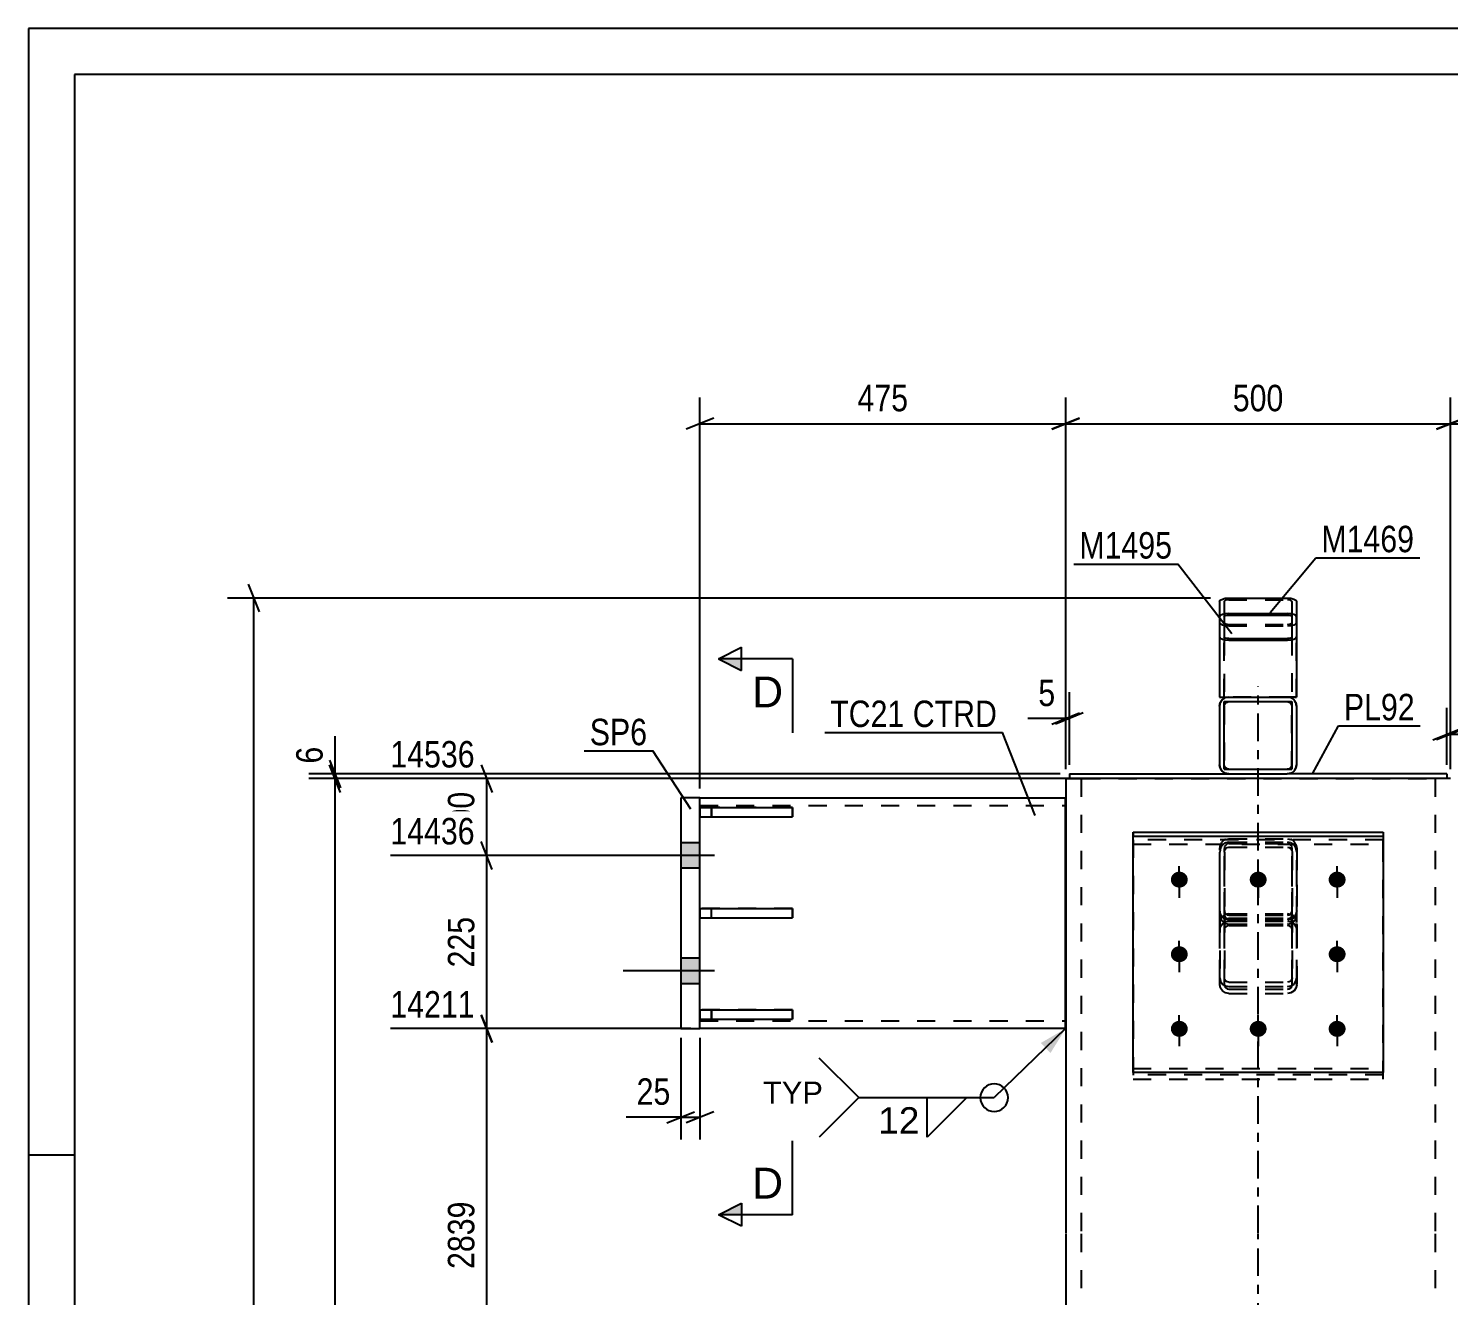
# Model space of a CAD drawing. Header units: millimetres. Extents: x -133 to 461, y -173 to 247.
# Drawn here: x -133.1 to 20.6, y 110 to 247.2 of the extents above; entities that cross this region are included whole.
import ezdxf

# ---------------------------------------------------------------- set-up
doc = ezdxf.new("R2010")
doc.units = ezdxf.units.MM
doc.linetypes.add('DXK_LINE_DOT2', pattern=[3.9198, 1.9599, -1.9599])
doc.linetypes.add('DXK_LINE_DOT3', pattern=[5.9187, 2.979, -0.9799, 0.9799, -0.9799])
doc.styles.add('Arial', font='ARIAL.TTF', dxfattribs={"height": 0.2})
doc.styles.add('Arial Narrow', font='ARIALN.TTF', dxfattribs={"height": 0.2})

# ---------------------------------------------------------------- blocks, each defined once
blk = doc.blocks.new('Unknown-284928886-1134')
at = {"color": 5, "linetype": 'Continuous'}
for p, q in [((460.88, 247.21), (-133.12, 247.21)), ((-133.12, 247.21), (-133.12, -172.79)), ((455.88, 242.21), (-128.12, 242.21)), ((-128.12, 242.21), (-128.12, -167.79)), ((-128.12, 125.21), (-133.12, 125.21))]:
    blk.add_line(p, q, dxfattribs=at)
blk = doc.blocks.new('Part-284928886-1291 - 1225')
at = {"color": 7, "linetype": 'DXK_LINE_DOT2'}
for p, q in [((-3.67, 166.98), (-3.67, 174.31)), ((-3.67, 174.31), (3.66, 174.31)), ((3.66, 166.98), (3.66, 174.31)), ((-3.67, 166.98), (3.66, 166.98))]:
    blk.add_line(p, q, dxfattribs=at)
blk = doc.blocks.new('Bolt-284928886-1228 - 1225')
at = {"color": 1, "linetype": 'DXK_LINE_DOT2'}
for p, q in [((-8.53, 155.02), (-8.53, 152.65)), ((0.01, 155.02), (0.01, 152.65)), ((8.55, 155.02), (8.55, 152.65)), ((-8.53, 146.99), (-8.53, 144.63)), ((8.55, 146.99), (8.55, 144.63)), ((-8.53, 138.97), (-8.53, 136.6)), ((0.01, 138.97), (0.01, 136.6)), ((8.55, 138.97), (8.55, 136.6))]:
    blk.add_line(p, q, dxfattribs=at)
blk = doc.blocks.new('Bolt-284928886-1231 - 1225')
at = {"linetype": 'Continuous'}
for points in [[(-62.5, 159.02), (-62.5, 156.27), (-60.42, 156.27), (-60.42, 159.02)], [(-62.5, 159.02), (-62.5, 156.27), (-60.42, 156.27), (-60.42, 159.02)], [(-62.5, 146.52), (-62.5, 143.77), (-60.42, 143.77), (-60.42, 146.52)], [(-62.5, 146.52), (-62.5, 143.77), (-60.42, 143.77), (-60.42, 146.52)]]:
    blk.add_hatch(color=1, dxfattribs=at).paths.add_polyline_path(points)
at = {"color": 1, "linetype": 'Continuous'}
for p, q in [((-60.42, 159.02), (-62.5, 159.02)), ((-60.42, 159.02), (-62.5, 159.02)), ((-58.84, 157.65), (-68.75, 157.65)), ((-58.84, 157.65), (-68.75, 157.65)), ((-60.42, 156.27), (-62.5, 156.27)), ((-60.42, 156.27), (-62.5, 156.27)), ((-60.42, 146.52), (-62.5, 146.52)), ((-60.42, 146.52), (-62.5, 146.52)), ((-58.84, 145.15), (-68.75, 145.15)), ((-58.84, 145.15), (-68.75, 145.15)), ((-60.42, 143.77), (-62.5, 143.77)), ((-60.42, 143.77), (-62.5, 143.77))]:
    blk.add_line(p, q, dxfattribs=at)
blk = doc.blocks.new('Part-284928886-1290 - 1225')
at = {"color": 2, "linetype": 'Continuous'}
for p, q in [((-4.09, 174.2), (-4.17, 173.81)), ((-4.17, 173.81), (-4.17, 167.48)), ((-3.17, 174.81), (-3.55, 174.74)), ((-3.17, 174.81), (3.16, 174.81)), ((3.55, 174.74), (3.16, 174.81)), ((4.16, 173.81), (4.09, 174.2)), ((4.16, 173.81), (4.16, 167.48)), ((-4.17, 167.48), (-4.09, 167.1)), ((-3.55, 166.56), (-3.17, 166.48)), ((-3.17, 166.48), (3.16, 166.48)), ((3.16, 166.48), (3.55, 166.56)), ((4.09, 167.1), (4.16, 167.48))]:
    blk.add_line(p, q, dxfattribs=at)
at = {"color": 7, "linetype": 'DXK_LINE_DOT2'}
for p, q in [((-4.17, 173.81), (-4.09, 174.2)), ((-3.67, 173.81), (-3.63, 174)), ((-3.67, 173.81), (-3.67, 167.48)), ((-3.63, 174), (-3.52, 174.17)), ((-3.55, 174.74), (-3.17, 174.81)), ((-3.52, 174.17), (-3.36, 174.27)), ((-3.36, 174.27), (-3.17, 174.31)), ((-3.17, 174.31), (3.16, 174.31)), ((3.16, 174.81), (3.55, 174.74)), ((3.16, 174.31), (3.36, 174.27)), ((3.36, 174.27), (3.52, 174.17)), ((3.52, 174.17), (3.63, 174)), ((3.63, 174), (3.66, 173.81)), ((3.66, 173.81), (3.66, 167.48)), ((4.09, 174.2), (4.16, 173.81)), ((-4.09, 167.1), (-4.17, 167.48)), ((-3.63, 167.29), (-3.67, 167.48)), ((-3.52, 167.13), (-3.63, 167.29)), ((-3.17, 166.48), (-3.55, 166.56)), ((-3.36, 167.02), (-3.52, 167.13)), ((-3.17, 166.98), (-3.36, 167.02)), ((-3.17, 166.98), (3.16, 166.98)), ((3.36, 167.02), (3.16, 166.98)), ((3.55, 166.56), (3.16, 166.48)), ((3.52, 167.13), (3.36, 167.02)), ((3.63, 167.29), (3.52, 167.13)), ((3.66, 167.48), (3.63, 167.29)), ((4.16, 167.48), (4.09, 167.1))]:
    blk.add_line(p, q, dxfattribs=at)
at = {"color": 7, "linetype": 'DXK_LINE_DOT3'}
blk.add_line((0, 170.65), (0, 170.65), dxfattribs=at)
at = {"color": 2, "linetype": 'Continuous'}
for centre, start, end in [((-3.17, 173.81), 112.5, 157.5), ((3.16, 173.81), 22.5, 67.5), ((-3.17, 167.48), 202.5, 247.5), ((3.16, 167.48), 292.5, 337.5)]:
    blk.add_arc(centre, 1, start, end, dxfattribs=at)
at = {"color": 7, "linetype": 'DXK_LINE_DOT2'}
for centre, start, end in [((-3.17, 173.81), 112.5, 157.5), ((3.16, 173.81), 22.5, 67.5), ((-3.17, 167.48), 202.5, 247.5), ((3.16, 167.48), 292.5, 337.5)]:
    blk.add_arc(centre, 1, start, end, dxfattribs=at)
blk = doc.blocks.new('Part-284928886-1233 - 1225')
at = {"color": 7, "linetype": 'DXK_LINE_DOT3'}
for p, q in [((0, 116.77), (0, 175.98)), ((0, 29.27), (0, 116.67))]:
    blk.add_line(p, q, dxfattribs=at)
at = {"color": 2, "linetype": 'Continuous'}
for p, q in [((-20.83, 165.98), (-20.83, 116.77)), ((-20.83, 165.98), (-20.42, 165.98)), ((-19.02, 165.98), (-17.5, 165.98)), ((19.02, 165.98), (-17.5, 165.98)), ((20.83, 165.98), (20.42, 165.98)), ((-20.83, 116.67), (-20.83, 29.27))]:
    blk.add_line(p, q, dxfattribs=at)
at = {"color": 7, "linetype": 'DXK_LINE_DOT2'}
for p, q in [((-20.83, 165.98), (-19.02, 165.98)), ((-20.42, 165.98), (-19.86, 165.98)), ((-19.17, 165.98), (-19.17, 116.77)), ((20.42, 165.98), (17.5, 165.98)), ((19.17, 165.98), (19.17, 116.77)), ((-19.17, 116.67), (-19.17, 29.27)), ((19.17, 116.67), (19.17, 29.27))]:
    blk.add_line(p, q, dxfattribs=at)
blk = doc.blocks.new('Part-284928886-1256 - 1225')
at = {"color": 7, "linetype": 'DXK_LINE_DOT2'}
for p, q in [((-50.42, 151.9), (-60.42, 151.9)), ((-60.42, 151.9), (-60.42, 150.9)), ((-60.42, 150.9), (-50.42, 150.9)), ((-59.17, 150.9), (-59.17, 151.9)), ((-50.42, 150.9), (-50.42, 151.9))]:
    blk.add_line(p, q, dxfattribs=at)
blk = doc.blocks.new('Part-284928886-1257 - 1225')
at = {"color": 7, "linetype": 'DXK_LINE_DOT2'}
for p, q in [((-50.42, 140.94), (-60.42, 140.94)), ((-60.42, 140.94), (-60.42, 139.94)), ((-60.42, 139.94), (-50.42, 139.94)), ((-59.17, 140.94), (-59.17, 139.94)), ((-50.42, 139.94), (-50.42, 140.94))]:
    blk.add_line(p, q, dxfattribs=at)
blk = doc.blocks.new('Part-284928886-1258 - 1225')
at = {"color": 7, "linetype": 'DXK_LINE_DOT2'}
for p, q in [((-50.42, 162.85), (-60.42, 162.85)), ((-60.42, 162.85), (-60.42, 161.85)), ((-60.42, 161.85), (-50.42, 161.85)), ((-59.17, 162.85), (-59.17, 161.85)), ((-50.42, 161.85), (-50.42, 162.85))]:
    blk.add_line(p, q, dxfattribs=at)
blk = doc.blocks.new('Part-284928886-1259 - 1225')
at = {"color": 2, "linetype": 'Continuous'}
for p, q in [((-60.42, 151.9), (-50.42, 151.9)), ((-60.42, 151.9), (-60.42, 150.9)), ((-60.42, 150.9), (-50.42, 150.9)), ((-50.42, 151.9), (-50.42, 150.9))]:
    blk.add_line(p, q, dxfattribs=at)
at = {"color": 7, "linetype": 'DXK_LINE_DOT2'}
blk.add_line((-59.17, 150.9), (-59.17, 151.9), dxfattribs=at)
blk = doc.blocks.new('Part-284928886-1260 - 1225')
at = {"color": 2, "linetype": 'Continuous'}
for p, q in [((-60.42, 140.94), (-50.42, 140.94)), ((-60.42, 140.94), (-60.42, 139.94)), ((-60.42, 139.94), (-50.42, 139.94)), ((-50.42, 140.94), (-50.42, 139.94))]:
    blk.add_line(p, q, dxfattribs=at)
at = {"color": 7, "linetype": 'DXK_LINE_DOT2'}
blk.add_line((-59.17, 139.94), (-59.17, 140.94), dxfattribs=at)
blk = doc.blocks.new('Part-284928886-1261 - 1225')
at = {"color": 2, "linetype": 'Continuous'}
for p, q in [((-60.42, 162.85), (-50.42, 162.85)), ((-60.42, 162.85), (-60.42, 161.85)), ((-60.42, 161.85), (-50.42, 161.85)), ((-50.42, 162.85), (-50.42, 161.85))]:
    blk.add_line(p, q, dxfattribs=at)
at = {"color": 7, "linetype": 'DXK_LINE_DOT2'}
blk.add_line((-59.17, 161.85), (-59.17, 162.85), dxfattribs=at)
blk = doc.blocks.new('Part-284928886-1322 - 1225')
at = {"color": 2, "linetype": 'Continuous'}
for p, q in [((-20.42, 166.48), (-3.17, 166.48)), ((-20.42, 166.48), (-20.42, 165.98)), ((20.42, 166.48), (3.16, 166.48)), ((20.42, 166.48), (20.42, 165.98)), ((-20.42, 165.98), (-19.02, 165.98)), ((20.42, 165.98), (19.02, 165.98))]:
    blk.add_line(p, q, dxfattribs=at)
at = {"color": 7, "linetype": 'DXK_LINE_DOT2'}
for p, q in [((-3.17, 166.48), (3.16, 166.48)), ((20.42, 165.98), (-19.02, 165.98)), ((-19.02, 165.98), (19.02, 165.98))]:
    blk.add_line(p, q, dxfattribs=at)
blk = doc.blocks.new('Part-284928886-1269 - 1225')
at = {"color": 7, "linetype": 'DXK_LINE_DOT2'}
for p, q in [((-13.53, 158.89), (-13.53, 159.35)), ((-13.53, 159.35), (-13.53, 133.44)), ((13.55, 159.35), (-13.53, 159.35)), ((-13.53, 158.89), (13.55, 158.89)), ((13.55, 158.89), (13.55, 159.35)), ((13.55, 133.44), (13.55, 159.35)), ((13.55, 133.9), (-13.53, 133.9)), ((-13.53, 133.44), (13.55, 133.44))]:
    blk.add_line(p, q, dxfattribs=at)
blk = doc.blocks.new('Part-284928886-1284 - 1225')
at = {"color": 2, "linetype": 'Continuous'}
for p, q in [((-4.17, 185.17), (-4.09, 185.3)), ((-4.17, 185.17), (-4.17, 174.81)), ((-4.09, 185.3), (-3.87, 185.42)), ((-3.87, 185.42), (-3.55, 185.5)), ((-3.55, 185.5), (-3.17, 185.53)), ((-3.17, 185.53), (3.17, 185.53)), ((3.17, 185.53), (3.55, 185.5)), ((3.55, 185.5), (3.87, 185.42)), ((3.87, 185.42), (4.09, 185.3)), ((4.09, 185.3), (4.17, 185.17)), ((4.17, 185.17), (4.17, 183.5))]:
    blk.add_line(p, q, dxfattribs=at)
at = {"color": 7, "linetype": 'DXK_LINE_DOT2'}
for p, q in [((-3.63, 185.23), (-3.67, 185.17)), ((-3.67, 185.17), (-3.67, 174.81)), ((-3.52, 185.29), (-3.63, 185.23)), ((-3.36, 185.33), (-3.52, 185.29)), ((-3.17, 185.35), (-3.36, 185.33)), ((-3.17, 185.35), (3.17, 185.35)), ((3.36, 185.33), (3.17, 185.35)), ((3.52, 185.29), (3.36, 185.33)), ((3.63, 185.23), (3.52, 185.29)), ((3.67, 185.17), (3.63, 185.23)), ((3.67, 185.17), (3.67, 174.81)), ((4.17, 174.81), (4.17, 183.5)), ((-4.09, 182.72), (-4.17, 182.86)), ((-3.87, 182.6), (-4.09, 182.72)), ((-3.55, 182.52), (-3.87, 182.6)), ((-3.67, 182.86), (-3.63, 182.79)), ((-3.63, 182.79), (-3.52, 182.73)), ((-3.17, 182.5), (-3.55, 182.52)), ((-3.52, 182.73), (-3.36, 182.69)), ((-3.36, 182.69), (-3.17, 182.68)), ((-3.17, 182.68), (3.17, 182.68)), ((-3.17, 182.5), (3.17, 182.5)), ((3.17, 182.68), (3.36, 182.69)), ((3.55, 182.52), (3.17, 182.5)), ((3.36, 182.69), (3.52, 182.73)), ((3.52, 182.73), (3.55, 182.75)), ((3.55, 182.75), (3.63, 182.79)), ((3.87, 182.6), (3.55, 182.52)), ((3.63, 182.79), (3.67, 182.86)), ((4.09, 182.72), (3.87, 182.6)), ((4.17, 182.86), (4.09, 182.72)), ((-4.17, 174.81), (4.17, 174.81))]:
    blk.add_line(p, q, dxfattribs=at)
blk = doc.blocks.new('Part-284928886-1289 - 1225')
at = {"color": 2, "linetype": 'Continuous'}
for p, q in [((-4.09, 183.63), (-4.16, 183.5)), ((-4.16, 183.5), (-4.16, 174.81)), ((-3.87, 183.74), (-4.09, 183.63)), ((-3.55, 183.82), (-3.87, 183.74)), ((-3.66, 183.5), (-3.63, 183.56)), ((-3.66, 183.5), (-3.66, 181.32)), ((-3.63, 183.56), (-3.52, 183.62)), ((-3.16, 183.84), (-3.55, 183.82)), ((-3.52, 183.62), (-3.36, 183.66)), ((-3.36, 183.66), (-3.16, 183.67)), ((-3.16, 183.84), (3.17, 183.84)), ((-3.16, 183.67), (3.17, 183.67)), ((3.55, 183.82), (3.17, 183.84)), ((3.17, 183.67), (3.36, 183.66)), ((3.36, 183.66), (3.52, 183.62)), ((3.52, 183.62), (3.63, 183.56)), ((3.88, 183.74), (3.55, 183.82)), ((3.63, 183.56), (3.67, 183.5)), ((3.67, 183.5), (3.67, 181.32)), ((4.09, 183.63), (3.88, 183.74)), ((4.17, 183.5), (4.09, 183.63)), ((4.17, 183.5), (4.17, 174.81)), ((-4.16, 181.32), (-4.09, 181.19)), ((-4.09, 181.19), (-3.87, 181.08)), ((-3.87, 181.08), (-3.55, 181)), ((-3.63, 181.25), (-3.66, 181.32)), ((-3.52, 181.2), (-3.63, 181.25)), ((-3.55, 181), (-3.16, 180.97)), ((-3.36, 181.16), (-3.52, 181.2)), ((-3.16, 181.15), (-3.36, 181.16)), ((-3.16, 181.15), (3.17, 181.15)), ((-3.16, 180.97), (3.17, 180.97)), ((3.36, 181.16), (3.17, 181.15)), ((3.17, 180.97), (3.55, 181)), ((3.52, 181.2), (3.36, 181.16)), ((3.63, 181.25), (3.52, 181.2)), ((3.55, 181), (3.88, 181.08)), ((3.67, 181.32), (3.63, 181.25)), ((3.88, 181.08), (4.09, 181.19)), ((4.09, 181.19), (4.17, 181.32)), ((-4.16, 174.81), (-3.17, 174.81)), ((4.17, 174.81), (3.17, 174.81))]:
    blk.add_line(p, q, dxfattribs=at)
at = {"color": 7, "linetype": 'DXK_LINE_DOT2'}
for p, q in [((-3.66, 174.81), (-3.66, 181.32)), ((3.67, 181.32), (3.67, 174.81)), ((3.17, 174.81), (-3.17, 174.81))]:
    blk.add_line(p, q, dxfattribs=at)
blk = doc.blocks.new('Part-284928886-1292 - 1225')
at = {"color": 2, "linetype": 'Continuous'}
for p, q in [((-3.67, 166.98), (-3.67, 174.31)), ((-3.67, 174.31), (3.66, 174.31)), ((3.66, 174.31), (3.66, 166.98)), ((-3.67, 166.98), (3.66, 166.98))]:
    blk.add_line(p, q, dxfattribs=at)
blk = doc.blocks.new('Part-284928886-1377 - 1225')
at = {"color": 2, "linetype": 'Continuous'}
for p, q in [((-62.5, 163.9), (-62.5, 138.9)), ((-60.42, 163.9), (-62.5, 163.9)), ((-60.42, 138.9), (-60.42, 163.9)), ((-62.5, 138.9), (-60.42, 138.9))]:
    blk.add_line(p, q, dxfattribs=at)
blk = doc.blocks.new('Part-284928886-1439 - 1225')
at = {"color": 7, "linetype": 'DXK_LINE_DOT2'}
for p, q in [((-4.15, 158.41), (-4.08, 158.82)), ((-4.15, 150.39), (-4.15, 158.41)), ((-4.15, 151.71), (-4.15, 158.41)), ((-3.62, 158.61), (-3.65, 158.41)), ((-3.65, 150.39), (-3.65, 158.41)), ((-3.65, 151.71), (-3.65, 158.41)), ((-3.51, 158.78), (-3.62, 158.61)), ((-3.54, 159.39), (-3.15, 159.47)), ((-3.35, 158.9), (-3.51, 158.78)), ((-3.15, 158.94), (-3.35, 158.9)), ((-3.15, 159.47), (3.18, 159.47)), ((-3.15, 158.94), (3.18, 158.94)), ((3.18, 159.47), (3.56, 159.39)), ((3.37, 158.9), (3.18, 158.94)), ((3.53, 158.78), (3.37, 158.9)), ((3.64, 158.61), (3.53, 158.78)), ((3.68, 158.41), (3.64, 158.61)), ((3.68, 150.39), (3.68, 158.41)), ((3.68, 151.71), (3.68, 158.41)), ((4.1, 158.82), (4.18, 158.41)), ((4.18, 150.39), (4.18, 158.41)), ((4.18, 158.41), (4.18, 151.71)), ((-4.15, 144.4), (-4.15, 151.71)), ((-4.08, 151.31), (-4.15, 151.71)), ((-4.08, 150.75), (-4.15, 150.39)), ((-3.86, 151.05), (-4.08, 150.75)), ((-3.54, 151.26), (-3.86, 151.05)), ((-3.65, 144.4), (-3.65, 151.71)), ((-3.65, 151.71), (-3.62, 151.51)), ((-3.62, 151.51), (-3.51, 151.34)), ((-3.62, 150.57), (-3.51, 150.72)), ((-3.15, 151.33), (-3.54, 151.26)), ((-3.15, 150.66), (-3.54, 150.74)), ((-3.51, 151.34), (-3.35, 151.22)), ((-3.51, 150.72), (-3.35, 150.82)), ((-3.35, 150.82), (-3.15, 150.86)), ((-3.35, 151.22), (-3.15, 151.18)), ((-3.15, 151.33), (3.18, 151.33)), ((-3.15, 151.18), (3.18, 151.18)), ((-3.15, 150.86), (3.18, 150.86)), ((3.56, 151.26), (3.18, 151.33)), ((3.18, 151.18), (3.37, 151.22)), ((3.18, 150.86), (3.37, 150.82)), ((3.56, 150.74), (3.18, 150.66)), ((3.37, 151.22), (3.53, 151.34)), ((3.37, 150.82), (3.53, 150.72)), ((3.53, 151.34), (3.64, 151.51)), ((3.53, 150.72), (3.64, 150.57)), ((3.89, 151.05), (3.56, 151.26)), ((3.64, 151.51), (3.68, 151.71)), ((3.68, 144.4), (3.68, 151.71)), ((4.1, 150.75), (3.89, 151.05)), ((4.18, 151.71), (4.1, 151.31)), ((4.18, 150.39), (4.1, 150.75)), ((4.18, 144.4), (4.18, 151.71)), ((-4.15, 144.4), (-4.15, 150.39)), ((-3.65, 150.39), (-3.62, 150.57)), ((-3.65, 144.4), (-3.65, 150.39)), ((-3.15, 150.66), (3.18, 150.66)), ((3.64, 150.57), (3.68, 150.39)), ((3.68, 144.4), (3.68, 150.39)), ((4.18, 144.4), (4.18, 150.39)), ((-4.15, 144.4), (-4.08, 144.03)), ((-4.08, 144.03), (-3.86, 143.73)), ((-3.86, 143.73), (-3.54, 143.52)), ((-3.62, 144.22), (-3.65, 144.4)), ((-3.51, 144.06), (-3.62, 144.22)), ((-3.54, 143.52), (-3.15, 143.45)), ((-3.35, 143.96), (-3.51, 144.06)), ((-3.15, 143.92), (-3.35, 143.96)), ((-3.15, 143.92), (3.18, 143.92)), ((-3.15, 143.45), (3.18, 143.45)), ((3.37, 143.96), (3.18, 143.92)), ((3.18, 143.45), (3.56, 143.52)), ((3.53, 144.06), (3.37, 143.96)), ((3.64, 144.22), (3.53, 144.06)), ((3.56, 143.52), (3.89, 143.73)), ((3.68, 144.4), (3.64, 144.22)), ((3.89, 143.73), (4.1, 144.03)), ((4.1, 144.03), (4.18, 144.4))]:
    blk.add_line(p, q, dxfattribs=at)
for centre, start, end in [((-3.11, 158.45), 114.1353, 159.0718), ((3.14, 158.45), 20.9282, 65.8648), ((-3.11, 151.68), 200.9282, 245.8648), ((3.14, 151.68), 294.1353, 339.0718)]:
    blk.add_arc(centre, 1.03, start, end, dxfattribs=at)
blk = doc.blocks.new('Part-284928886-1451 - 1225')
at = {"color": 7, "linetype": 'DXK_LINE_DOT2'}
for p, q in [((-4.08, 158.43), (-4.15, 158.02)), ((-3.62, 158.23), (-3.51, 158.4)), ((-3.15, 159.09), (-3.54, 159.01)), ((-3.51, 158.4), (-3.34, 158.51)), ((-3.34, 158.51), (-3.15, 158.55)), ((-3.15, 159.09), (3.18, 159.09)), ((-3.15, 158.55), (3.18, 158.55)), ((3.56, 159.01), (3.18, 159.09)), ((3.18, 158.55), (3.37, 158.51)), ((3.37, 158.51), (3.53, 158.4)), ((3.53, 158.4), (3.64, 158.23)), ((4.18, 158.02), (4.1, 158.43)), ((-4.15, 151.28), (-4.15, 158.02)), ((-4.15, 149.6), (-4.15, 158.02)), ((-3.65, 158.02), (-3.62, 158.23)), ((-3.65, 151.28), (-3.65, 158.02)), ((-3.65, 158.02), (-3.65, 149.6)), ((3.64, 158.23), (3.68, 158.02)), ((3.68, 151.28), (3.68, 158.02)), ((3.68, 158.02), (3.68, 149.6)), ((4.18, 151.28), (4.18, 158.02)), ((4.18, 158.02), (4.18, 149.6)), ((-4.15, 151.28), (-4.15, 143.65)), ((-4.15, 151.28), (-4.08, 150.88)), ((-3.65, 151.28), (-3.65, 143.65)), ((-3.62, 151.08), (-3.65, 151.28)), ((-3.51, 150.91), (-3.62, 151.08)), ((-3.34, 150.79), (-3.51, 150.91)), ((-3.15, 150.75), (-3.34, 150.79)), ((-3.15, 150.75), (3.18, 150.75)), ((3.37, 150.79), (3.18, 150.75)), ((3.53, 150.91), (3.37, 150.79)), ((3.64, 151.08), (3.53, 150.91)), ((3.68, 151.28), (3.64, 151.08)), ((3.68, 151.28), (3.68, 143.65)), ((4.1, 150.88), (4.18, 151.28)), ((4.18, 143.65), (4.18, 151.28)), ((-4.15, 149.6), (-4.08, 149.96)), ((-4.15, 143.65), (-4.15, 149.6)), ((-4.08, 149.96), (-3.86, 150.26)), ((-3.86, 150.26), (-3.54, 150.47)), ((-3.62, 149.78), (-3.65, 149.6)), ((-3.65, 143.65), (-3.65, 149.6)), ((-3.51, 149.93), (-3.62, 149.78)), ((-3.54, 150.47), (-3.15, 150.54)), ((-3.54, 150.3), (-3.34, 150.26)), ((-3.34, 150.03), (-3.51, 149.93)), ((-3.34, 150.26), (-3.15, 150.22)), ((-3.15, 150.07), (-3.34, 150.03)), ((-3.15, 150.54), (3.18, 150.54)), ((-3.15, 150.22), (3.18, 150.22)), ((-3.15, 150.07), (3.18, 150.07)), ((3.18, 150.54), (3.56, 150.47)), ((3.18, 150.22), (3.56, 150.3)), ((3.37, 150.03), (3.18, 150.07)), ((3.53, 149.93), (3.37, 150.03)), ((3.64, 149.78), (3.53, 149.93)), ((3.56, 150.47), (3.89, 150.26)), ((3.68, 149.6), (3.64, 149.78)), ((3.68, 143.65), (3.68, 149.6)), ((3.89, 150.26), (4.1, 149.96)), ((4.1, 149.96), (4.18, 149.6)), ((4.18, 149.6), (4.18, 143.65)), ((-4.08, 143.29), (-4.15, 143.65)), ((-3.86, 142.98), (-4.08, 143.29)), ((-3.65, 143.65), (-3.62, 143.47)), ((-3.62, 143.47), (-3.51, 143.31)), ((-3.51, 143.31), (-3.34, 143.21)), ((-3.34, 143.21), (-3.15, 143.18)), ((-3.15, 143.18), (3.18, 143.18)), ((3.18, 143.18), (3.37, 143.21)), ((3.37, 143.21), (3.53, 143.31)), ((3.53, 143.31), (3.64, 143.47)), ((3.64, 143.47), (3.68, 143.65)), ((4.1, 143.29), (3.89, 142.98)), ((4.18, 143.65), (4.1, 143.29)), ((-3.54, 142.78), (-3.86, 142.98)), ((-3.15, 142.71), (-3.54, 142.78)), ((-3.15, 142.71), (3.18, 142.71)), ((3.56, 142.78), (3.18, 142.71)), ((3.89, 142.98), (3.56, 142.78))]:
    blk.add_line(p, q, dxfattribs=at)
for centre, start, end in [((-3.11, 158.06), 114.3199, 159.2417), ((3.14, 158.06), 20.7583, 65.68), ((-3.11, 151.24), 200.7583, 245.68), ((3.14, 151.24), 294.3199, 339.2417)]:
    blk.add_arc(centre, 1.03, start, end, dxfattribs=at)
blk = doc.blocks.new('Part-284928886-1472 - 1225')
at = {"color": 2, "linetype": 'Continuous'}
for p, q in [((-60.42, 163.9), (-20.84, 163.9)), ((-20.84, 138.9), (-20.84, 163.9)), ((-20.84, 138.9), (-60.42, 138.9))]:
    blk.add_line(p, q, dxfattribs=at)
at = {"color": 7, "linetype": 'DXK_LINE_DOT2'}
for p, q in [((-60.42, 138.9), (-60.42, 163.9)), ((-60.42, 163.06), (-20.84, 163.06)), ((-60.42, 139.73), (-20.84, 139.73)), ((-20.84, 139.73), (-20.84, 139.79))]:
    blk.add_line(p, q, dxfattribs=at)
blk = doc.blocks.new('Part-284928886-1477 - 1225')
at = {"color": 2, "linetype": 'Continuous'}
for p, q in [((-13.53, 160.19), (-13.53, 159.76)), ((-13.53, 160.19), (13.55, 160.19)), ((13.55, 160.19), (13.55, 159.76)), ((-13.53, 159.76), (13.55, 159.76)), ((-13.53, 134.15), (-13.53, 159.76)), ((13.55, 159.76), (13.55, 134.15)), ((13.55, 134.15), (-13.53, 134.15))]:
    blk.add_line(p, q, dxfattribs=at)
at = {"color": 7, "linetype": 'DXK_LINE_DOT2'}
for p, q in [((-13.53, 159.76), (-13.53, 160.19)), ((13.55, 160.19), (13.55, 159.76)), ((-13.53, 134.59), (13.55, 134.59))]:
    blk.add_line(p, q, dxfattribs=at)
blk = doc.blocks.new('Bolt-284928886-1478 - 1225')
at = {"linetype": 'Continuous'}
for points in [[(-8.53, 155.9), (-8.34, 155.88), (-8.16, 155.83), (-7.99, 155.73), (-7.85, 155.61), (-7.73, 155.47), (-7.66, 155.3), (-7.62, 155.12), (-7.62, 154.94), (-7.66, 154.77), (-7.73, 154.6), (-7.85, 154.45), (-7.99, 154.33), (-8.16, 154.24), (-8.34, 154.19), (-8.53, 154.17), (-8.72, 154.19), (-8.9, 154.24), (-9.07, 154.33), (-9.21, 154.45), (-9.32, 154.6), (-9.4, 154.77), (-9.44, 154.94), (-9.44, 155.12), (-9.4, 155.3), (-9.32, 155.47), (-9.21, 155.61), (-9.07, 155.73), (-8.9, 155.83), (-8.72, 155.88)], [(0.01, 155.9), (0.2, 155.88), (0.39, 155.83), (0.55, 155.73), (0.69, 155.61), (0.81, 155.47), (0.88, 155.3), (0.92, 155.12), (0.92, 154.94), (0.88, 154.77), (0.81, 154.6), (0.69, 154.45), (0.55, 154.33), (0.39, 154.24), (0.2, 154.19), (0.01, 154.17), (-0.18, 154.19), (-0.36, 154.24), (-0.53, 154.33), (-0.67, 154.45), (-0.78, 154.6), (-0.86, 154.77), (-0.9, 154.94), (-0.9, 155.12), (-0.86, 155.3), (-0.78, 155.47), (-0.67, 155.61), (-0.53, 155.73), (-0.36, 155.83), (-0.18, 155.88)], [(8.55, 155.9), (8.75, 155.88), (8.93, 155.83), (9.09, 155.73), (9.24, 155.61), (9.35, 155.47), (9.43, 155.3), (9.47, 155.12), (9.47, 154.94), (9.43, 154.77), (9.35, 154.6), (9.24, 154.45), (9.09, 154.33), (8.93, 154.24), (8.75, 154.19), (8.55, 154.17), (8.36, 154.19), (8.18, 154.24), (8.02, 154.33), (7.87, 154.45), (7.76, 154.6), (7.68, 154.77), (7.64, 154.94), (7.64, 155.12), (7.68, 155.3), (7.76, 155.47), (7.87, 155.61), (8.02, 155.73), (8.18, 155.83), (8.36, 155.88)], [(-8.53, 147.82), (-8.34, 147.8), (-8.16, 147.75), (-7.99, 147.66), (-7.85, 147.54), (-7.73, 147.39), (-7.66, 147.22), (-7.62, 147.05), (-7.62, 146.87), (-7.66, 146.69), (-7.73, 146.52), (-7.85, 146.38), (-7.99, 146.26), (-8.16, 146.17), (-8.34, 146.11), (-8.53, 146.09), (-8.72, 146.11), (-8.9, 146.17), (-9.07, 146.26), (-9.21, 146.38), (-9.32, 146.52), (-9.4, 146.69), (-9.44, 146.87), (-9.44, 147.05), (-9.4, 147.22), (-9.32, 147.39), (-9.21, 147.54), (-9.07, 147.66), (-8.9, 147.75), (-8.72, 147.8)], [(8.55, 147.82), (8.75, 147.8), (8.93, 147.75), (9.09, 147.66), (9.24, 147.54), (9.35, 147.39), (9.43, 147.22), (9.47, 147.05), (9.47, 146.87), (9.43, 146.69), (9.35, 146.52), (9.24, 146.38), (9.09, 146.26), (8.93, 146.17), (8.75, 146.11), (8.55, 146.09), (8.36, 146.11), (8.18, 146.17), (8.02, 146.26), (7.87, 146.38), (7.76, 146.52), (7.68, 146.69), (7.64, 146.87), (7.64, 147.05), (7.68, 147.22), (7.76, 147.39), (7.87, 147.54), (8.02, 147.66), (8.18, 147.75), (8.36, 147.8)], [(-8.53, 139.75), (-8.34, 139.73), (-8.16, 139.67), (-7.99, 139.58), (-7.85, 139.46), (-7.73, 139.31), (-7.66, 139.15), (-7.62, 138.97), (-7.62, 138.79), (-7.66, 138.61), (-7.73, 138.45), (-7.85, 138.3), (-7.99, 138.18), (-8.16, 138.09), (-8.34, 138.03), (-8.53, 138.01), (-8.72, 138.03), (-8.9, 138.09), (-9.07, 138.18), (-9.21, 138.3), (-9.32, 138.45), (-9.4, 138.61), (-9.44, 138.79), (-9.44, 138.97), (-9.4, 139.15), (-9.32, 139.31), (-9.21, 139.46), (-9.07, 139.58), (-8.9, 139.67), (-8.72, 139.73)], [(0.01, 139.75), (0.2, 139.73), (0.39, 139.67), (0.55, 139.58), (0.69, 139.46), (0.81, 139.31), (0.88, 139.15), (0.92, 138.97), (0.92, 138.79), (0.88, 138.61), (0.81, 138.45), (0.69, 138.3), (0.55, 138.18), (0.39, 138.09), (0.2, 138.03), (0.01, 138.01), (-0.18, 138.03), (-0.36, 138.09), (-0.53, 138.18), (-0.67, 138.3), (-0.78, 138.45), (-0.86, 138.61), (-0.9, 138.79), (-0.9, 138.97), (-0.86, 139.15), (-0.78, 139.31), (-0.67, 139.46), (-0.53, 139.58), (-0.36, 139.67), (-0.18, 139.73)], [(8.55, 139.75), (8.75, 139.73), (8.93, 139.67), (9.09, 139.58), (9.24, 139.46), (9.35, 139.31), (9.43, 139.15), (9.47, 138.97), (9.47, 138.79), (9.43, 138.61), (9.35, 138.45), (9.24, 138.3), (9.09, 138.18), (8.93, 138.09), (8.75, 138.03), (8.55, 138.01), (8.36, 138.03), (8.18, 138.09), (8.02, 138.18), (7.87, 138.3), (7.76, 138.45), (7.68, 138.61), (7.64, 138.79), (7.64, 138.97), (7.68, 139.15), (7.76, 139.31), (7.87, 139.46), (8.02, 139.58), (8.18, 139.67), (8.36, 139.73)]]:
    blk.add_hatch(color=1, dxfattribs=at).paths.add_polyline_path(points)
at = {"color": 1, "linetype": 'Continuous'}
for p, q in [((-8.53, 154.25), (-8.53, 156.5)), ((0.01, 154.25), (0.01, 156.5)), ((8.55, 154.25), (8.55, 156.5)), ((-8.53, 146.17), (-8.53, 148.42)), ((8.55, 146.17), (8.55, 148.42)), ((-8.53, 138.09), (-8.53, 140.35)), ((0.01, 138.09), (0.01, 140.35)), ((8.55, 138.09), (8.55, 140.35))]:
    blk.add_line(p, q, dxfattribs=at)
blk = doc.blocks.new('StraightDimension-284928886-1704 - 1225')
at = {"color": 7, "linetype": 'Continuous'}
for p, q in [((-20.83, 166.98), (-20.83, 175.33)), ((-20.42, 167.48), (-20.42, 175.33)), ((-22.33, 171.88), (-19.33, 173.08)), ((-18.92, 173.08), (-21.92, 171.88)), ((-20.83, 172.48), (-20.42, 172.48))]:
    blk.add_line(p, q, dxfattribs=at)
at = {"color": 0}
blk.add_wipeout([(-21.36, 173.23), (-21.36, 177.43), (-24.39, 177.43), (-24.39, 173.23)], dxfattribs=at)
at = {"color": 7, "linetype": 'Continuous'}
blk.add_line((-20.83, 172.48), (-24.91, 172.48), dxfattribs=at)
blk.add_line((-20.83, 172.48), (-24.91, 172.48), dxfattribs=at)
at = {"color": 3, "style": 'Arial Narrow'}
blk.add_text('5', height=2.86, dxfattribs=at).set_placement((-23.79, 173.83))
blk = doc.blocks.new('StraightDimension-284928886-11832 - 1225')
at = {"color": 7, "linetype": 'Continuous'}
for p, q in [((-108.11, 184.03), (-109.31, 187.03)), ((-5.17, 185.53), (-111.56, 185.53)), ((-108.71, -2.08), (-108.71, 185.53))]:
    blk.add_line(p, q, dxfattribs=at)
blk = doc.blocks.new('StraightDimension-284928886-1576 - 1225')
at = {"color": 7, "linetype": 'Continuous'}
for p, q in [((-62.5, 137.9), (-62.5, 126.91)), ((-60.42, 137.9), (-60.42, 126.91)), ((-64, 128.71), (-61, 129.91)), ((-62.5, 129.31), (-60.42, 129.31)), ((-58.92, 129.91), (-61.92, 128.71))]:
    blk.add_line(p, q, dxfattribs=at)
at = {"color": 0}
blk.add_wipeout([(-63.03, 130.06), (-63.03, 134.26), (-67.88, 134.26), (-67.88, 130.06)], dxfattribs=at)
at = {"color": 7, "linetype": 'Continuous'}
blk.add_line((-62.5, 129.31), (-68.41, 129.31), dxfattribs=at)
blk.add_line((-62.5, 129.31), (-68.41, 129.31), dxfattribs=at)
at = {"color": 3, "style": 'Arial Narrow'}
blk.add_text('25', height=2.863, dxfattribs=at).set_placement((-67.28, 130.66))
blk = doc.blocks.new('StraightDimension-284928886-1586 - 1225')
at = {"color": 7, "linetype": 'Continuous'}
for p, q in [((-84.1, 167.48), (-82.9, 164.48)), ((19.83, 165.98), (-93.94, 165.98)), ((-83.5, 157.65), (-83.5, 165.98)), ((-82.9, 156.15), (-84.1, 159.15)), ((-63.5, 157.65), (-93.94, 157.65))]:
    blk.add_line(p, q, dxfattribs=at)
at = {"color": 0, "linetype": 'Continuous'}
blk.add_wipeout([(-84.2, 166.58), (-84.2, 170.78), (-94.54, 170.78), (-94.54, 166.58)], dxfattribs=at)
at = {"color": 0}
blk.add_wipeout([(-84.25, 165.15), (-88.45, 165.15), (-88.45, 158.47), (-84.25, 158.47)], dxfattribs=at)
at = {"color": 3, "linetype": 'Continuous', "style": 'Arial Narrow'}
blk.add_text('14536', height=2.863, dxfattribs=at).set_placement((-93.94, 167.18))
at = {"color": 3, "style": 'Arial Narrow'}
blk.add_text('100', height=2.863, rotation=90.0002, dxfattribs=at).set_placement((-84.85, 159.07))
blk = doc.blocks.new('StraightDimension-284928886-1595 - 1225')
at = {"color": 7, "linetype": 'Continuous'}
for p, q in [((-82.9, 156.15), (-84.1, 159.15)), ((-63.5, 157.65), (-93.94, 157.65)), ((-83.5, 138.9), (-83.5, 157.65)), ((-84.1, 140.4), (-82.9, 137.4)), ((-61.42, 138.9), (-93.94, 138.9))]:
    blk.add_line(p, q, dxfattribs=at)
at = {"color": 0, "linetype": 'Continuous'}
blk.add_wipeout([(-84.2, 158.25), (-84.2, 162.45), (-94.54, 162.45), (-94.54, 158.25)], dxfattribs=at)
at = {"color": 0}
blk.add_wipeout([(-84.25, 151.61), (-88.45, 151.61), (-88.45, 144.93), (-84.25, 144.93)], dxfattribs=at)
at = {"color": 3, "linetype": 'Continuous', "style": 'Arial Narrow'}
blk.add_text('14436', height=2.863, dxfattribs=at).set_placement((-93.94, 158.85))
at = {"color": 3, "style": 'Arial Narrow'}
blk.add_text('225', height=2.863, rotation=90.0002, dxfattribs=at).set_placement((-84.85, 145.53))
blk = doc.blocks.new('StraightDimension-284928886-1602 - 1225')
at = {"color": 7, "linetype": 'Continuous'}
for p, q in [((-82.9, 137.4), (-84.1, 140.4)), ((-61.42, 138.9), (-93.94, 138.9)), ((-83.5, 94.17), (-83.5, 138.9)), ((-84.1, 95.67), (-82.9, 92.67)), ((-63.5, 94.17), (-93.94, 94.17))]:
    blk.add_line(p, q, dxfattribs=at)
at = {"color": 0, "linetype": 'Continuous'}
blk.add_wipeout([(-84.2, 139.5), (-84.2, 143.7), (-94.54, 143.7), (-94.54, 139.5)], dxfattribs=at)
at = {"color": 0}
blk.add_wipeout([(-84.25, 120.79), (-88.45, 120.79), (-88.45, 112.28), (-84.25, 112.28)], dxfattribs=at)
at = {"color": 3, "linetype": 'Continuous', "style": 'Arial Narrow'}
blk.add_text('14211', height=2.863, dxfattribs=at).set_placement((-93.94, 140.1))
at = {"color": 3, "style": 'Arial Narrow'}
blk.add_text('2839', height=2.863, rotation=90.0002, dxfattribs=at).set_placement((-84.85, 112.88))
blk = doc.blocks.new('StraightDimension-284928886-1794 - 1225')
at = {"color": 7, "linetype": 'Continuous'}
for p, q in [((20.42, 167.48), (20.42, 173.63)), ((20.83, 166.98), (20.83, 173.63)), ((18.92, 170.18), (21.92, 171.38)), ((22.33, 171.38), (19.33, 170.18)), ((20.42, 170.78), (20.83, 170.78))]:
    blk.add_line(p, q, dxfattribs=at)
at = {"color": 0}
blk.add_wipeout([(24.39, 171.53), (24.39, 175.73), (21.36, 175.73), (21.36, 171.53)], dxfattribs=at)
at = {"color": 7, "linetype": 'Continuous'}
blk.add_line((20.83, 170.78), (24.91, 170.78), dxfattribs=at)
blk.add_line((20.83, 170.78), (24.91, 170.78), dxfattribs=at)
at = {"color": 3, "style": 'Arial Narrow'}
blk.add_text('5', height=2.86, dxfattribs=at).set_placement((21.96, 172.13))
blk = doc.blocks.new('StraightDimension-284928886-1896 - 1225')
at = {"color": 7, "linetype": 'Continuous'}
for p, q in [((-100.52, 167.98), (-99.32, 164.98)), ((-21.42, 166.48), (-102.77, 166.48)), ((-99.32, 164.48), (-100.52, 167.48)), ((-99.92, 165.98), (-99.92, 166.48)), ((-21.83, 165.98), (-102.77, 165.98))]:
    blk.add_line(p, q, dxfattribs=at)
at = {"color": 0}
blk.add_wipeout([(-100.67, 170.03), (-104.87, 170.03), (-104.87, 167), (-100.67, 167)], dxfattribs=at)
at = {"color": 7, "linetype": 'Continuous'}
blk.add_line((-99.92, 166.48), (-99.92, 170.56), dxfattribs=at)
blk.add_line((-99.92, 166.48), (-99.92, 170.56), dxfattribs=at)
at = {"color": 3, "style": 'Arial Narrow'}
blk.add_text('6', height=2.86, rotation=90.0002, dxfattribs=at).set_placement((-101.27, 167.6))
blk = doc.blocks.new('StraightDimension-284928886-1915 - 1225')
at = {"color": 7, "linetype": 'Continuous'}
for p, q in [((-99.32, 164.48), (-100.52, 167.48)), ((-21.83, 165.98), (-102.77, 165.98)), ((-99.92, 0), (-99.92, 165.98))]:
    blk.add_line(p, q, dxfattribs=at)
blk = doc.blocks.new('StraightDimension-284928886-5992 - 1225')
at = {"color": 7, "linetype": 'Continuous'}
for p, q in [((20.83, 166.98), (20.83, 207.25)), ((60.41, 164.9), (60.41, 207.25)), ((22.33, 205), (19.33, 203.8)), ((58.91, 203.8), (61.91, 205)), ((20.83, 204.4), (60.41, 204.4))]:
    blk.add_line(p, q, dxfattribs=at)
at = {"color": 0}
blk.add_wipeout([(43.97, 205.15), (43.97, 209.35), (37.28, 209.35), (37.28, 205.15)], dxfattribs=at)
at = {"color": 3, "style": 'Arial Narrow'}
blk.add_text('475', height=2.863, dxfattribs=at).set_placement((37.88, 205.75))
blk = doc.blocks.new('StraightDimension-284928886-5993 - 1225')
at = {"color": 7, "linetype": 'Continuous'}
for p, q in [((-20.83, 166.98), (-20.83, 207.25)), ((20.83, 166.98), (20.83, 207.25)), ((-19.33, 205), (-22.33, 203.8)), ((19.33, 203.8), (22.33, 205)), ((-20.83, 204.4), (20.83, 204.4))]:
    blk.add_line(p, q, dxfattribs=at)
at = {"color": 0}
blk.add_wipeout([(3.34, 205.15), (3.34, 209.35), (-3.34, 209.35), (-3.34, 205.15)], dxfattribs=at)
at = {"color": 3, "style": 'Arial Narrow'}
blk.add_text('500', height=2.863, dxfattribs=at).set_placement((-2.74, 205.75))
blk = doc.blocks.new('StraightDimension-284928886-5994 - 1225')
at = {"color": 7, "linetype": 'Continuous'}
for p, q in [((-60.42, 164.9), (-60.42, 207.25)), ((-20.83, 166.98), (-20.83, 207.25)), ((-58.92, 205), (-61.92, 203.8)), ((-22.33, 203.8), (-19.33, 205)), ((-60.42, 204.4), (-20.83, 204.4))]:
    blk.add_line(p, q, dxfattribs=at)
at = {"color": 0}
blk.add_wipeout([(-37.28, 205.15), (-37.28, 209.35), (-43.97, 209.35), (-43.97, 205.15)], dxfattribs=at)
at = {"color": 3, "style": 'Arial Narrow'}
blk.add_text('475', height=2.863, dxfattribs=at).set_placement((-43.37, 205.75))
blk = doc.blocks.new('Mark-284928886-1280 - 1225')
at = {"color": 0}
blk.add_wipeout([(16.9, 190.49), (16.9, 193.49), (6.85, 193.49), (6.85, 190.49)], dxfattribs=at)
blk.add_wipeout([(16.9, 190.49), (16.9, 193.49), (6.85, 193.49), (6.85, 190.49)], dxfattribs=at)
at = {"color": 30, "linetype": 'Continuous'}
for p, q in [((1.29, 183.95), (6.25, 189.89)), ((6.25, 189.89), (17.5, 189.89))]:
    blk.add_line(p, q, dxfattribs=at)
at = {"color": 3, "style": 'Arial Narrow'}
blk.add_text('M1469', height=2.863, dxfattribs=at).set_placement((6.85, 190.49))
blk = doc.blocks.new('Mark-284928886-1318 - 1225')
at = {"color": 0}
blk.add_wipeout([(16.96, 172.29), (16.96, 175.29), (9.29, 175.29), (9.29, 172.29)], dxfattribs=at)
blk.add_wipeout([(16.96, 172.29), (16.96, 175.29), (9.29, 175.29), (9.29, 172.29)], dxfattribs=at)
at = {"color": 30, "linetype": 'Continuous'}
for p, q in [((5.89, 166.48), (8.69, 171.69)), ((8.69, 171.69), (17.56, 171.69))]:
    blk.add_line(p, q, dxfattribs=at)
at = {"color": 3, "style": 'Arial Narrow'}
blk.add_text('PL92', height=2.863, dxfattribs=at).set_placement((9.29, 172.29))
blk = doc.blocks.new('Mark-284928886-1285 - 1225')
at = {"color": 0}
blk.add_wipeout([(-9.3, 189.8), (-9.3, 192.8), (-19.35, 192.8), (-19.35, 189.8)], dxfattribs=at)
blk.add_wipeout([(-9.3, 189.8), (-9.3, 192.8), (-19.35, 192.8), (-19.35, 189.8)], dxfattribs=at)
at = {"color": 30, "linetype": 'Continuous'}
for p in [(-19.95, 189.2), (-2.86, 181.64)]:
    blk.add_line(p, (-8.7, 189.2), dxfattribs=at)
at = {"color": 3, "style": 'Arial Narrow'}
blk.add_text('M1495', height=2.863, dxfattribs=at).set_placement((-19.35, 189.8))
blk = doc.blocks.new('Mark-284928886-1373 - 1225')
at = {"color": 0}
blk.add_wipeout([(-66.14, 169.59), (-66.14, 172.59), (-72.35, 172.59), (-72.35, 169.59)], dxfattribs=at)
blk.add_wipeout([(-66.14, 169.59), (-66.14, 172.59), (-72.35, 172.59), (-72.35, 169.59)], dxfattribs=at)
at = {"color": 30, "linetype": 'Continuous'}
for p in [(-72.95, 168.99), (-61.41, 162.67)]:
    blk.add_line(p, (-65.54, 168.99), dxfattribs=at)
at = {"color": 3, "style": 'Arial Narrow'}
blk.add_text('SP6', height=2.863, dxfattribs=at).set_placement((-72.35, 169.59))
blk = doc.blocks.new('SectionMark-284928886-1979 - 1225')
at = {"linetype": 'Continuous'}
for points in [[(-55.92, 178.94), (-55.92, 177.69), (-58.42, 178.94)], [(-55.92, 120), (-55.92, 118.75), (-58.42, 118.75)]]:
    blk.add_hatch(color=6, dxfattribs=at).paths.add_polyline_path(points)
at = {"color": 6, "linetype": 'Continuous'}
for p, q in [((-58.42, 178.94), (-55.92, 180.19)), ((-55.92, 177.69), (-55.92, 180.19)), ((-50.42, 178.94), (-58.42, 178.94)), ((-58.42, 178.94), (-55.92, 177.69)), ((-50.42, 178.94), (-50.42, 170.94)), ((-50.42, 118.75), (-50.42, 126.75)), ((-58.42, 118.75), (-55.92, 120)), ((-55.92, 120), (-55.92, 117.5)), ((-50.42, 118.75), (-58.42, 118.75)), ((-55.92, 117.5), (-58.42, 118.75))]:
    blk.add_line(p, q, dxfattribs=at)
at = {"color": 0, "linetype": 'Continuous'}
for points in [[(-51.42, 173.69), (-51.42, 177.19), (-54.79, 177.19), (-54.79, 173.69)], [(-51.42, 120.5), (-51.42, 124), (-54.79, 124), (-54.79, 120.5)]]:
    blk.add_wipeout(points, dxfattribs=at)
at = {"color": 3, "linetype": 'Continuous', "style": 'Arial'}
for p in [(-54.79, 173.69), (-54.79, 120.5)]:
    blk.add_text('D', height=3.34, dxfattribs=at).set_placement(p)
blk = doc.blocks.new('WeldMark-284928886-2023 - 1225')
at = {"linetype": 'Continuous'}
blk.add_hatch(color=30, dxfattribs=at).paths.add_polyline_path([(-23.52, 137.35), (-20.84, 138.9), (-22.47, 136.27)])
at = {"color": 30, "linetype": 'Continuous'}
blk.add_line((-20.84, 138.9), (-28.57, 131.43), dxfattribs=at)
at = {"color": 3, "linetype": 'Continuous'}
for q in [(-47.5, 135.72), (-47.5, 127.15)]:
    blk.add_line((-43.22, 131.43), q, dxfattribs=at)
for start, end in [(90, 270), (270, 90)]:
    blk.add_arc((-28.57, 131.43), 1.5, start, end, dxfattribs=at)
at = {"color": 0}
blk.add_wipeout([(-36.47, 127.33), (-36.47, 130.73), (-41.32, 130.73), (-41.32, 127.33)], dxfattribs=at)
at = {"color": 30, "linetype": 'Continuous'}
blk.add_line((-43.22, 131.43), (-28.57, 131.43), dxfattribs=at)
at = {"color": 3, "linetype": 'Continuous'}
for p, q in [((-35.81, 131.43), (-31.53, 131.43)), ((-31.53, 131.43), (-35.81, 127.15)), ((-35.81, 127.15), (-35.81, 131.43))]:
    blk.add_line(p, q, dxfattribs=at)
at = {"color": 3, "style": 'Arial'}
blk.add_text('12', height=2.865, dxfattribs=at).set_placement((-41.12, 127.53))
at = {"color": 0, "linetype": 'Continuous'}
blk.add_wipeout([(-47.12, 130.78), (-47.12, 133.28), (-53.6, 133.28), (-53.6, 130.78)], dxfattribs=at)
blk.add_wipeout([(-47.12, 130.78), (-47.12, 133.28), (-53.6, 133.28), (-53.6, 130.78)], dxfattribs=at)
at = {"color": 3, "linetype": 'Continuous', "style": 'Arial'}
blk.add_text('TYP', height=2.388, dxfattribs=at).set_placement((-53.6, 130.78))
blk = doc.blocks.new('Mark-284928886-8145 - 1225')
at = {"color": 0}
for points in [[(-38.28, 171.56), (-38.28, 174.56), (-46.32, 174.56), (-46.32, 171.56)], [(-28.26, 171.56), (-28.26, 174.56), (-37.38, 174.56), (-37.38, 171.56)]]:
    blk.add_wipeout(points, dxfattribs=at)
for points in [[(-38.28, 171.56), (-38.28, 174.56), (-46.32, 174.56), (-46.32, 171.56)], [(-28.26, 171.56), (-28.26, 174.56), (-37.38, 174.56), (-37.38, 171.56)]]:
    blk.add_wipeout(points, dxfattribs=at)
at = {"color": 30, "linetype": 'Continuous'}
for p in [(-46.92, 170.96), (-24.13, 161.97)]:
    blk.add_line(p, (-27.66, 170.96), dxfattribs=at)
at = {"color": 3, "style": 'Arial Narrow'}
for s, p in [('TC21', (-46.32, 171.56)), ('CTRD', (-37.38, 171.56))]:
    blk.add_text(s, height=2.863, dxfattribs=at).set_placement(p)

msp = doc.modelspace()

# ---------------------------------------------------------------- block references
for name in ['Unknown-284928886-1134', 'Part-284928886-1284 - 1225', 'Part-284928886-1289 - 1225', 'Part-284928886-1233 - 1225', 'Part-284928886-1290 - 1225', 'Part-284928886-1291 - 1225', 'Part-284928886-1292 - 1225', 'Part-284928886-1322 - 1225', 'Part-284928886-1377 - 1225', 'Part-284928886-1472 - 1225', 'Part-284928886-1258 - 1225', 'Part-284928886-1261 - 1225', 'Part-284928886-1477 - 1225', 'Bolt-284928886-1231 - 1225', 'Part-284928886-1269 - 1225', 'Part-284928886-1439 - 1225', 'Part-284928886-1451 - 1225', 'Bolt-284928886-1478 - 1225', 'Bolt-284928886-1228 - 1225', 'Part-284928886-1256 - 1225', 'Part-284928886-1259 - 1225', 'Part-284928886-1257 - 1225', 'Part-284928886-1260 - 1225']:
    msp.add_blockref(name, (0, 0))

# ---------------------------------------------------------------- next in the draw order: block references
msp.add_blockref('StraightDimension-284928886-1704 - 1225', (0, 0))

# ---------------------------------------------------------------- next in the draw order: block references
msp.add_blockref('StraightDimension-284928886-11832 - 1225', (0, 0))

# ---------------------------------------------------------------- next in the draw order: block references
for name in ['StraightDimension-284928886-1586 - 1225', 'StraightDimension-284928886-1576 - 1225']:
    msp.add_blockref(name, (0, 0))

# ---------------------------------------------------------------- next in the draw order: block references
for name in ['StraightDimension-284928886-1794 - 1225', 'StraightDimension-284928886-1896 - 1225', 'StraightDimension-284928886-1595 - 1225']:
    msp.add_blockref(name, (0, 0))

# ---------------------------------------------------------------- next in the draw order: block references
for name in ['StraightDimension-284928886-5992 - 1225', 'StraightDimension-284928886-1602 - 1225']:
    msp.add_blockref(name, (0, 0))

# ---------------------------------------------------------------- next in the draw order: block references
msp.add_blockref('StraightDimension-284928886-1915 - 1225', (0, 0))

# ---------------------------------------------------------------- next in the draw order: block references
msp.add_blockref('StraightDimension-284928886-5993 - 1225', (0, 0))

# ---------------------------------------------------------------- next in the draw order: block references
for name in ['StraightDimension-284928886-5994 - 1225', 'Mark-284928886-1280 - 1225', 'Mark-284928886-1318 - 1225']:
    msp.add_blockref(name, (0, 0))

# ---------------------------------------------------------------- next in the draw order: block references
for name in ['Mark-284928886-1285 - 1225', 'SectionMark-284928886-1979 - 1225', 'Mark-284928886-8145 - 1225', 'Mark-284928886-1373 - 1225']:
    msp.add_blockref(name, (0, 0))

# ---------------------------------------------------------------- next in the draw order: block references
msp.add_blockref('WeldMark-284928886-2023 - 1225', (0, 0))

doc.saveas('drawing.dxf')
